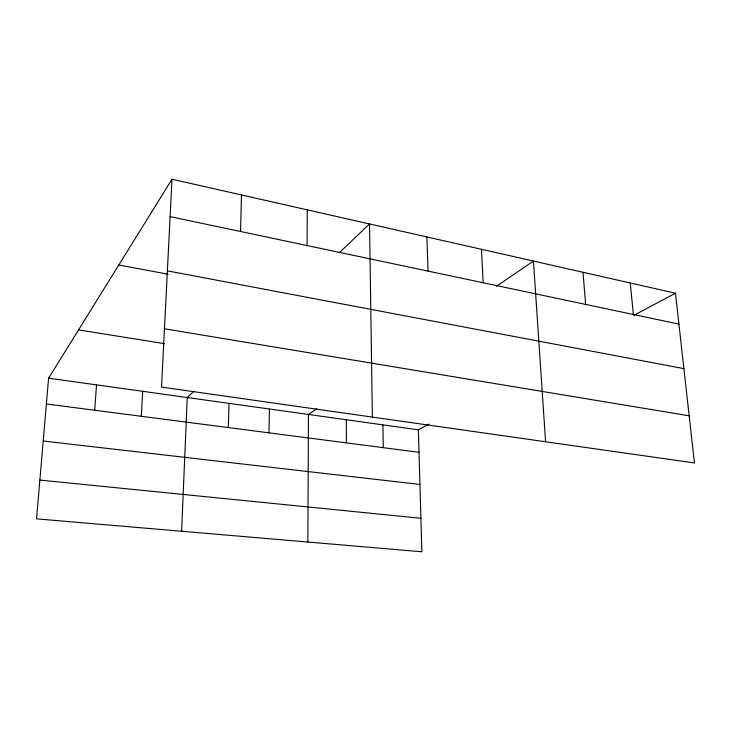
<?xml version="1.0" encoding="UTF-8"?>
<svg xmlns="http://www.w3.org/2000/svg" width="731" height="731" viewBox="0 0 731 731"><rect width="100%" height="100%" fill="white"/><g stroke="black" fill="none" stroke-linecap="round" stroke-linejoin="round"><path stroke-width="1.1" d="M307.066 245.552L307.267 209.852M307.842 542.037L308.473 414.459L316.788 408.793M269.008 432.843L269.41 409.004M240.526 231.499L241.522 194.967M228.319 427.571L229.031 403.366M181.599 531.245L187.264 397.536L193.806 391.295M172.004 179.223L161.524 387.083L694.45 462.961L675.471 293.222L172.004 179.223L48.593 378.174L36.55 518.855L421.86 551.777L418.37 429.81L429.088 424.108M141.302 416.286L142.7 391.313M94.719 410.246L96.51 384.862M339.449 252.597L369.539 223.951L372.362 417.099M496.303 286.388L533.438 261.058L545.582 441.762M633.859 315.326L675.471 293.222M39.867 480.066L420.901 518.288M43.211 441.012L419.932 484.47M46.382 403.987L419.009 452.297M48.593 378.174L418.37 429.81M78.528 329.909L164.265 343.616M164.466 328.776L689.178 415.811M167.381 270.854L683.905 368.625M118.815 264.969L168.157 274.244M170.122 216.623L678.925 324.107M630.277 282.988L633.357 314.485M582.982 272.279L585.65 304.407M481.473 249.298L483.164 282.751M426.904 236.935L428.037 271.11M382.898 424.857L383.3 447.664M346.284 419.74L346.43 442.885"/></g></svg>
